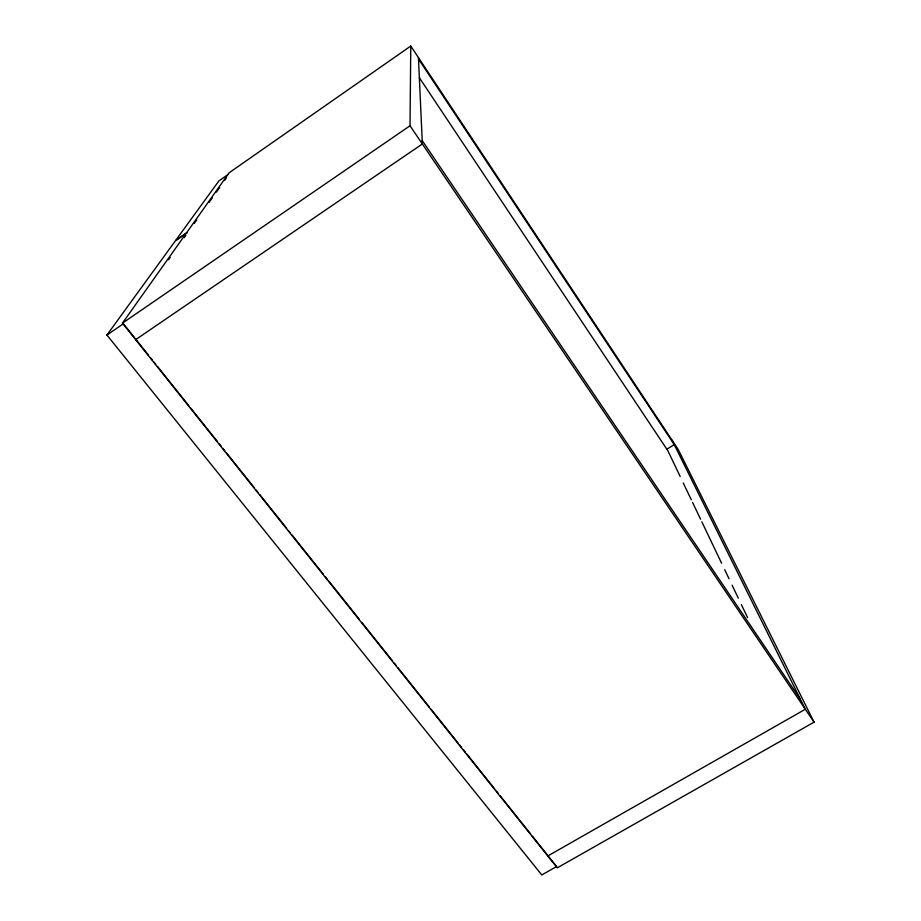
<?xml version="1.0" encoding="UTF-8"?>
<svg xmlns="http://www.w3.org/2000/svg" width="921" height="921" viewBox="0 0 921 921"><rect width="100%" height="100%" fill="white"/><g stroke="black" fill="none" stroke-linecap="round" stroke-linejoin="round"><path stroke-width="1.38" d="M814.072 722.156L410.029 125.774L410.766 46.05L229.156 172.757L122.447 323.144L557.251 867.847L814.072 722.156L678.19 449.436L410.766 46.05M168.566 259.791L170.212 257.466M184.165 237.71L185.812 235.385M194.285 223.377L196.737 219.9M209.032 202.493L212.302 197.854M216.4 192.063L219.682 187.424M224.597 180.458L226.232 178.144M532.419 836.187L556.629 866.534L541.801 874.95L106.928 335.037L175.358 240.841L187.101 232.714M228.327 174.322L218.91 180.896L175.658 240.439L187.377 232.311M122.447 323.144L410.029 125.774M106.928 335.037L123.414 323.732L148.523 355.195M135.629 339.665L422.359 143.975L418.445 57.632M666.942 449.149L674.253 444.636L418.502 58.99M547.788 855.977L805.322 709.251L672.031 440.146M150.319 357.452L152.115 359.697M153.911 361.941L155.707 364.186M157.491 366.431L188.886 405.77M190.682 408.015L217.586 441.735M219.382 443.98L221.178 446.225M222.974 448.469L224.77 450.726M226.566 452.971L254.369 487.808M256.165 490.053L257.949 492.309M259.745 494.554L286.65 528.263M288.446 530.519L290.242 532.764M292.038 535.009L323.432 574.347M325.228 576.592L327.013 578.837M328.809 581.082L359.305 619.292M361.999 622.665L392.496 660.875M394.292 663.12L396.076 665.376M397.872 667.621L429.267 706.948M431.063 709.205L457.967 742.913M459.763 745.158L461.559 747.415M463.355 749.659L465.14 751.904M466.935 754.149L494.738 788.986M496.534 791.243L498.33 793.488M500.126 795.732L530.623 833.942M422.209 140.568L800.349 699.2M419.377 77.755L667.806 450.634L680.182 476.514M683.267 482.984L691.303 499.804M692.546 502.394L700.582 519.225M701.814 521.804L721.604 563.226M724.7 569.696L729.018 578.756M732.114 585.226L738.297 598.166M741.393 604.637L747.576 617.577"/></g></svg>
